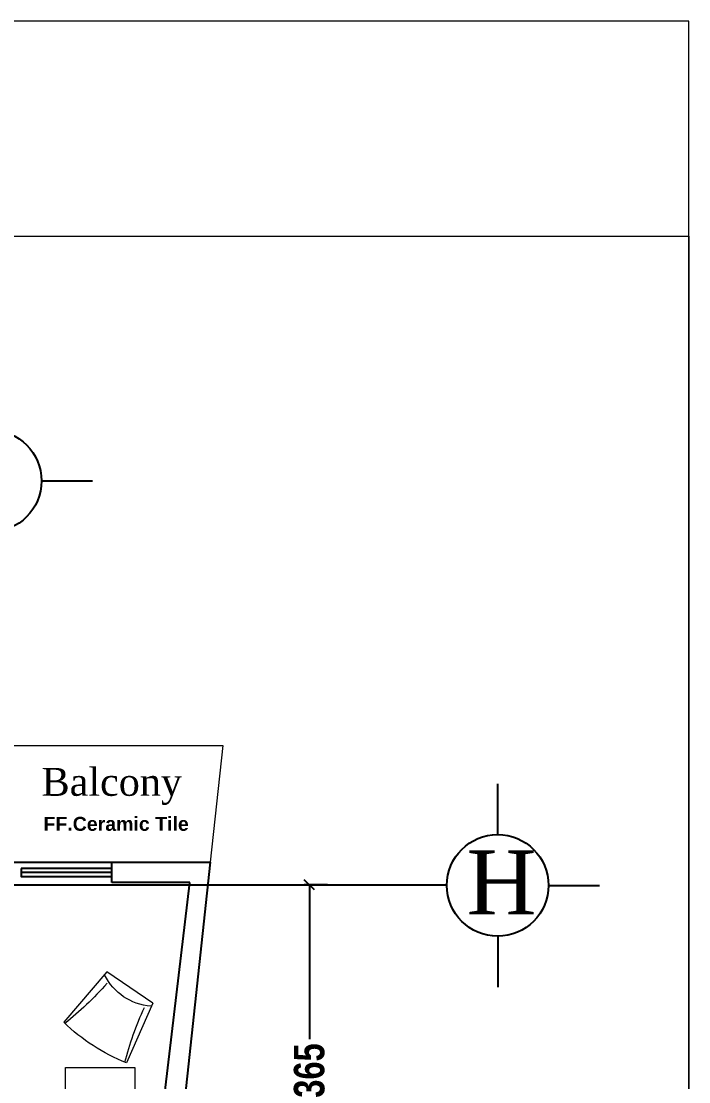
# Model space of a CAD drawing. Extents: x 285329 to 658348, y -83126 to -16980.
# Drawn here: x 360400 to 361056, y -39652 to -38609 of the extents above; entities that cross this region are included whole.
import ezdxf

# ---------------------------------------------------------------- set-up
doc = ezdxf.new("R2010")
doc.units = 0
doc.layers.get('0').update_dxf_attribs({"linetype": 'CONTINUOUS'})
doc.layers.get('DEFPOINTS').update_dxf_attribs({"color": 9, "linetype": 'CONTINUOUS'})
for name, color, linetype in [('AXIS', 1, 'CONTINUOUS'), ('COLUMN', 5, 'CONTINUOUS'), ('FURNITURE', 4, 'CONTINUOUS'), ('TEXT', 3, 'CONTINUOUS'), ('WALL', 7, 'CONTINUOUS'), ('WALL1', 2, 'CONTINUOUS')]:
    doc.layers.add(name, color=color, linetype=linetype)
doc.layers.add('FURN', color=126, linetype='CONTINUOUS', lineweight=9)
doc.layers.add('VIS', color=8, linetype='CONTINUOUS', lineweight=18)
doc.styles.add('CITYBLUEPRINT', font='cityb___.ttf', dxfattribs={"width": 0.8})
doc.styles.add('style2', font='romantic.ttf', dxfattribs={"height": 50})
doc.styles.add('STYLE4', font='arialbd.ttf', dxfattribs={"height": 0.2})
doc.dimstyles.new('50', dxfattribs={"dimtxt": 30, "dimasz": 10, "dimexe": 5, "dimexo": 6, "dimgap": 5, "dimtad": 0, "dimdec": 0, "dimdsep": 46, "dimtxsty": 'CITYBLUEPRINT', "dimblk1": 'OBLIQUE', "dimblk2": 'OBLIQUE', "dimsah": 1, "dimcen": 0.05, "dimdle": 0.03, "dimclre": 22, "dimclrt": 7, "dimadec": 0, "dimazin": 0, "dimtfac": 1, "dimtdec": 0, "dimtix": 1, "dimtmove": 0, "dimatfit": 3, "dimldrblk": 'OBLIQUE', "dimfxl": 1, "dimtolj": 1, "dimtzin": 0, "dimarcsym": 0})

# ---------------------------------------------------------------- blocks, each defined once
blk = doc.blocks.new('_Oblique')
at = {"color": 0, "lineweight": -2}
blk.add_line((-0.5, -0.5), (0.5, 0.5), dxfattribs=at)
blk = doc.blocks.new('*D2547')
at = {"layer": 'DEFPOINTS', "color": 0, "linetype": 'Continuous', "lineweight": 5, "transparency": 16777216}
for p in [(360707.1, -39458.2), (360683.2, -39823.5), (360707.1, -39823.5)]:
    blk.add_point(p, dxfattribs=at)
at = {"layer": 'VIS', "color": 22, "linetype": 'Continuous', "lineweight": -2, "transparency": 16777216}
for p, q in [((360701.1, -39458.2), (360678.2, -39458.2)), ((360701.1, -39823.5), (360678.2, -39823.5))]:
    blk.add_line(p, q, dxfattribs=at)
at = {"layer": 'VIS', "color": 0, "linetype": 'Continuous', "lineweight": -2, "transparency": 16777216}
for p, q in [((360683.2, -39458.2), (360683.2, -39610.1)), ((360683.2, -39823.6), (360683.2, -39671.7))]:
    blk.add_line(p, q, dxfattribs=at)
at = {"layer": 'VIS', "color": 0, "linetype": 'Continuous', "lineweight": -2, "transparency": 16777216, "xscale": 10, "yscale": 10, "zscale": 10}
for p, rotation in [((360683.2, -39458.2), 90), ((360683.2, -39823.5), 270)]:
    blk.add_blockref('_Oblique', p, dxfattribs=dict(at, rotation=rotation))
at = {"layer": 'VIS', "color": 7, "linetype": 'Continuous', "lineweight": 5, "transparency": 16777216, "insert": (360683.2, -39640.9), "char_height": 30, "attachment_point": 5, "rotation": 90, "style": 'CITYBLUEPRINT'}
blk.add_mtext('\\A1;365', dxfattribs=at)

msp = doc.modelspace()

# ---------------------------------------------------------------- linework, layer by layer
at = {"layer": 'AXIS'}
for p, q in [((360419.73, -39060.89), (360469.73, -39060.89)), ((360868.47, -39408.8), (360868.47, -39358.8)), ((358490.76, -39458.25), (360818.48, -39458.25)), ((360918.47, -39458.8), (360968.47, -39458.8)), ((360868.47, -39508.8), (360868.47, -39558.8))]:
    msp.add_line(p, q, dxfattribs=at)
for centre in [(360369.73, -39060.89), (360868.47, -39458.8)]:
    msp.add_circle(centre, 50, dxfattribs=at)
at = {"layer": 'COLUMN', "linetype": 'Continuous', "lineweight": 5}
msp.add_lwpolyline([(361056.47, -38820.19), (361056.47, -43020.19), (358106.47, -43020.19), (358106.47, -38820.19)], close=True, dxfattribs=at)
at = {"layer": 'FURN'}
for p, q in [((360483.9, -39543.94, -139.86), (360441.62, -39593.44, -139.86)), ((360529.06, -39574.49, -139.86), (360483.9, -39543.94, -139.86)), ((360529.06, -39574.49, -139.86), (360503.34, -39633.36, -139.86))]:
    msp.add_line(p, q, dxfattribs=at)
msp.add_lwpolyline([(360443.24, -39637.88), (360511.66, -39637.88), (360511.66, -39712.42), (360443.24, -39712.42)], close=True, dxfattribs=at)
at = {"layer": 'FURN', "extrusion": (0, 0, -1)}
for centre, major_axis, ratio, start_param, end_param in [((360628.52, -39378.91, -139.86), (128.06, 189.35), 0.4812087, 2.8886199, 3.3945654), ((360414.47, -39469.15, -139.86), (-116.97, -155.99), 0.5554792, -1.4323605, -1.129115), ((360627.83, -39607.14, -139.86), (-94.28, -170.66), 0.5554792, 1.129115, 1.4323605), ((360794.7, -39115.15, -139.86), (-324.17, -501.26), 0.5625, -0.1096709, 0.1096709)]:
    msp.add_ellipse(centre, major_axis=major_axis, ratio=ratio, start_param=start_param, end_param=end_param, dxfattribs=at)
at = {"layer": 'FURNITURE', "ltscale": 3}
msp.add_lwpolyline([(360377.73, -39436.08), (360508.79, -39436.08)], dxfattribs=at)
msp.add_lwpolyline([(360399.73, -39442.25), (360399.73, -39449.91), (360488.79, -39449.91), (360488.79, -39442.25)], close=True, dxfattribs=at)
at = {"layer": 'VIS', "linetype": 'Continuous', "lineweight": 5}
for p, q in [((361056.47, -38608.69), (326417.03, -38608.69)), ((361056.47, -43858.69), (361056.47, -38608.69)), ((360377.73, -39321.08), (360598.01, -39321.08)), ((360598.01, -39321.08), (360585.64, -39436.08))]:
    msp.add_line(p, q, dxfattribs=at)
at = {"layer": 'WALL', "linetype": 'Continuous', "ltscale": 3}
for p, q in [((360488.79, -39436.08), (360585.64, -39436.08)), ((360488.79, -39456.08), (360488.79, -39436.08)), ((360585.64, -39436.08), (360542.36, -39838.54)), ((360565.64, -39456.08), (360488.79, -39456.08)), ((360522.36, -39818.54), (360565.64, -39456.08))]:
    msp.add_line(p, q, dxfattribs=at)
at = {"layer": 'WALL1'}
msp.add_line((360488.79, -39446.08), (360399.73, -39446.08), dxfattribs=at)

# ---------------------------------------------------------------- texts
at = {"layer": 'TEXT'}
for s, insert, char_height, width, attachment_point, style in [('Balcony', (360557.89, -39379.7), 27.44, 68.4943, 9, 'style2'), ('FF.Ceramic Tile', (360421.64, -39391.37), 13.7388, 148.7202, 1, 'STYLE4'), ('H', (360837.83, -39424.41), 63, 240.4607, 1, 'style2')]:
    msp.add_mtext(s, dxfattribs=dict(at, insert=insert, char_height=char_height, width=width, attachment_point=attachment_point, style=style))

# ---------------------------------------------------------------- dimensions: what is measured, and where the dimension line sits
at = {"layer": 'VIS', "linetype": 'Continuous', "lineweight": 5}
dim = msp.add_linear_dim(base=(360683.25, -39823.54), p1=(360707.08, -39458.25), p2=(360707.08, -39823.54), angle=90, dimstyle='50', dxfattribs=at)
dim.commit()
dim.dimension.update_dxf_attribs({"geometry": '*D2547', "text_midpoint": (360683.25, -39640.89)})

doc.saveas('drawing.dxf')
